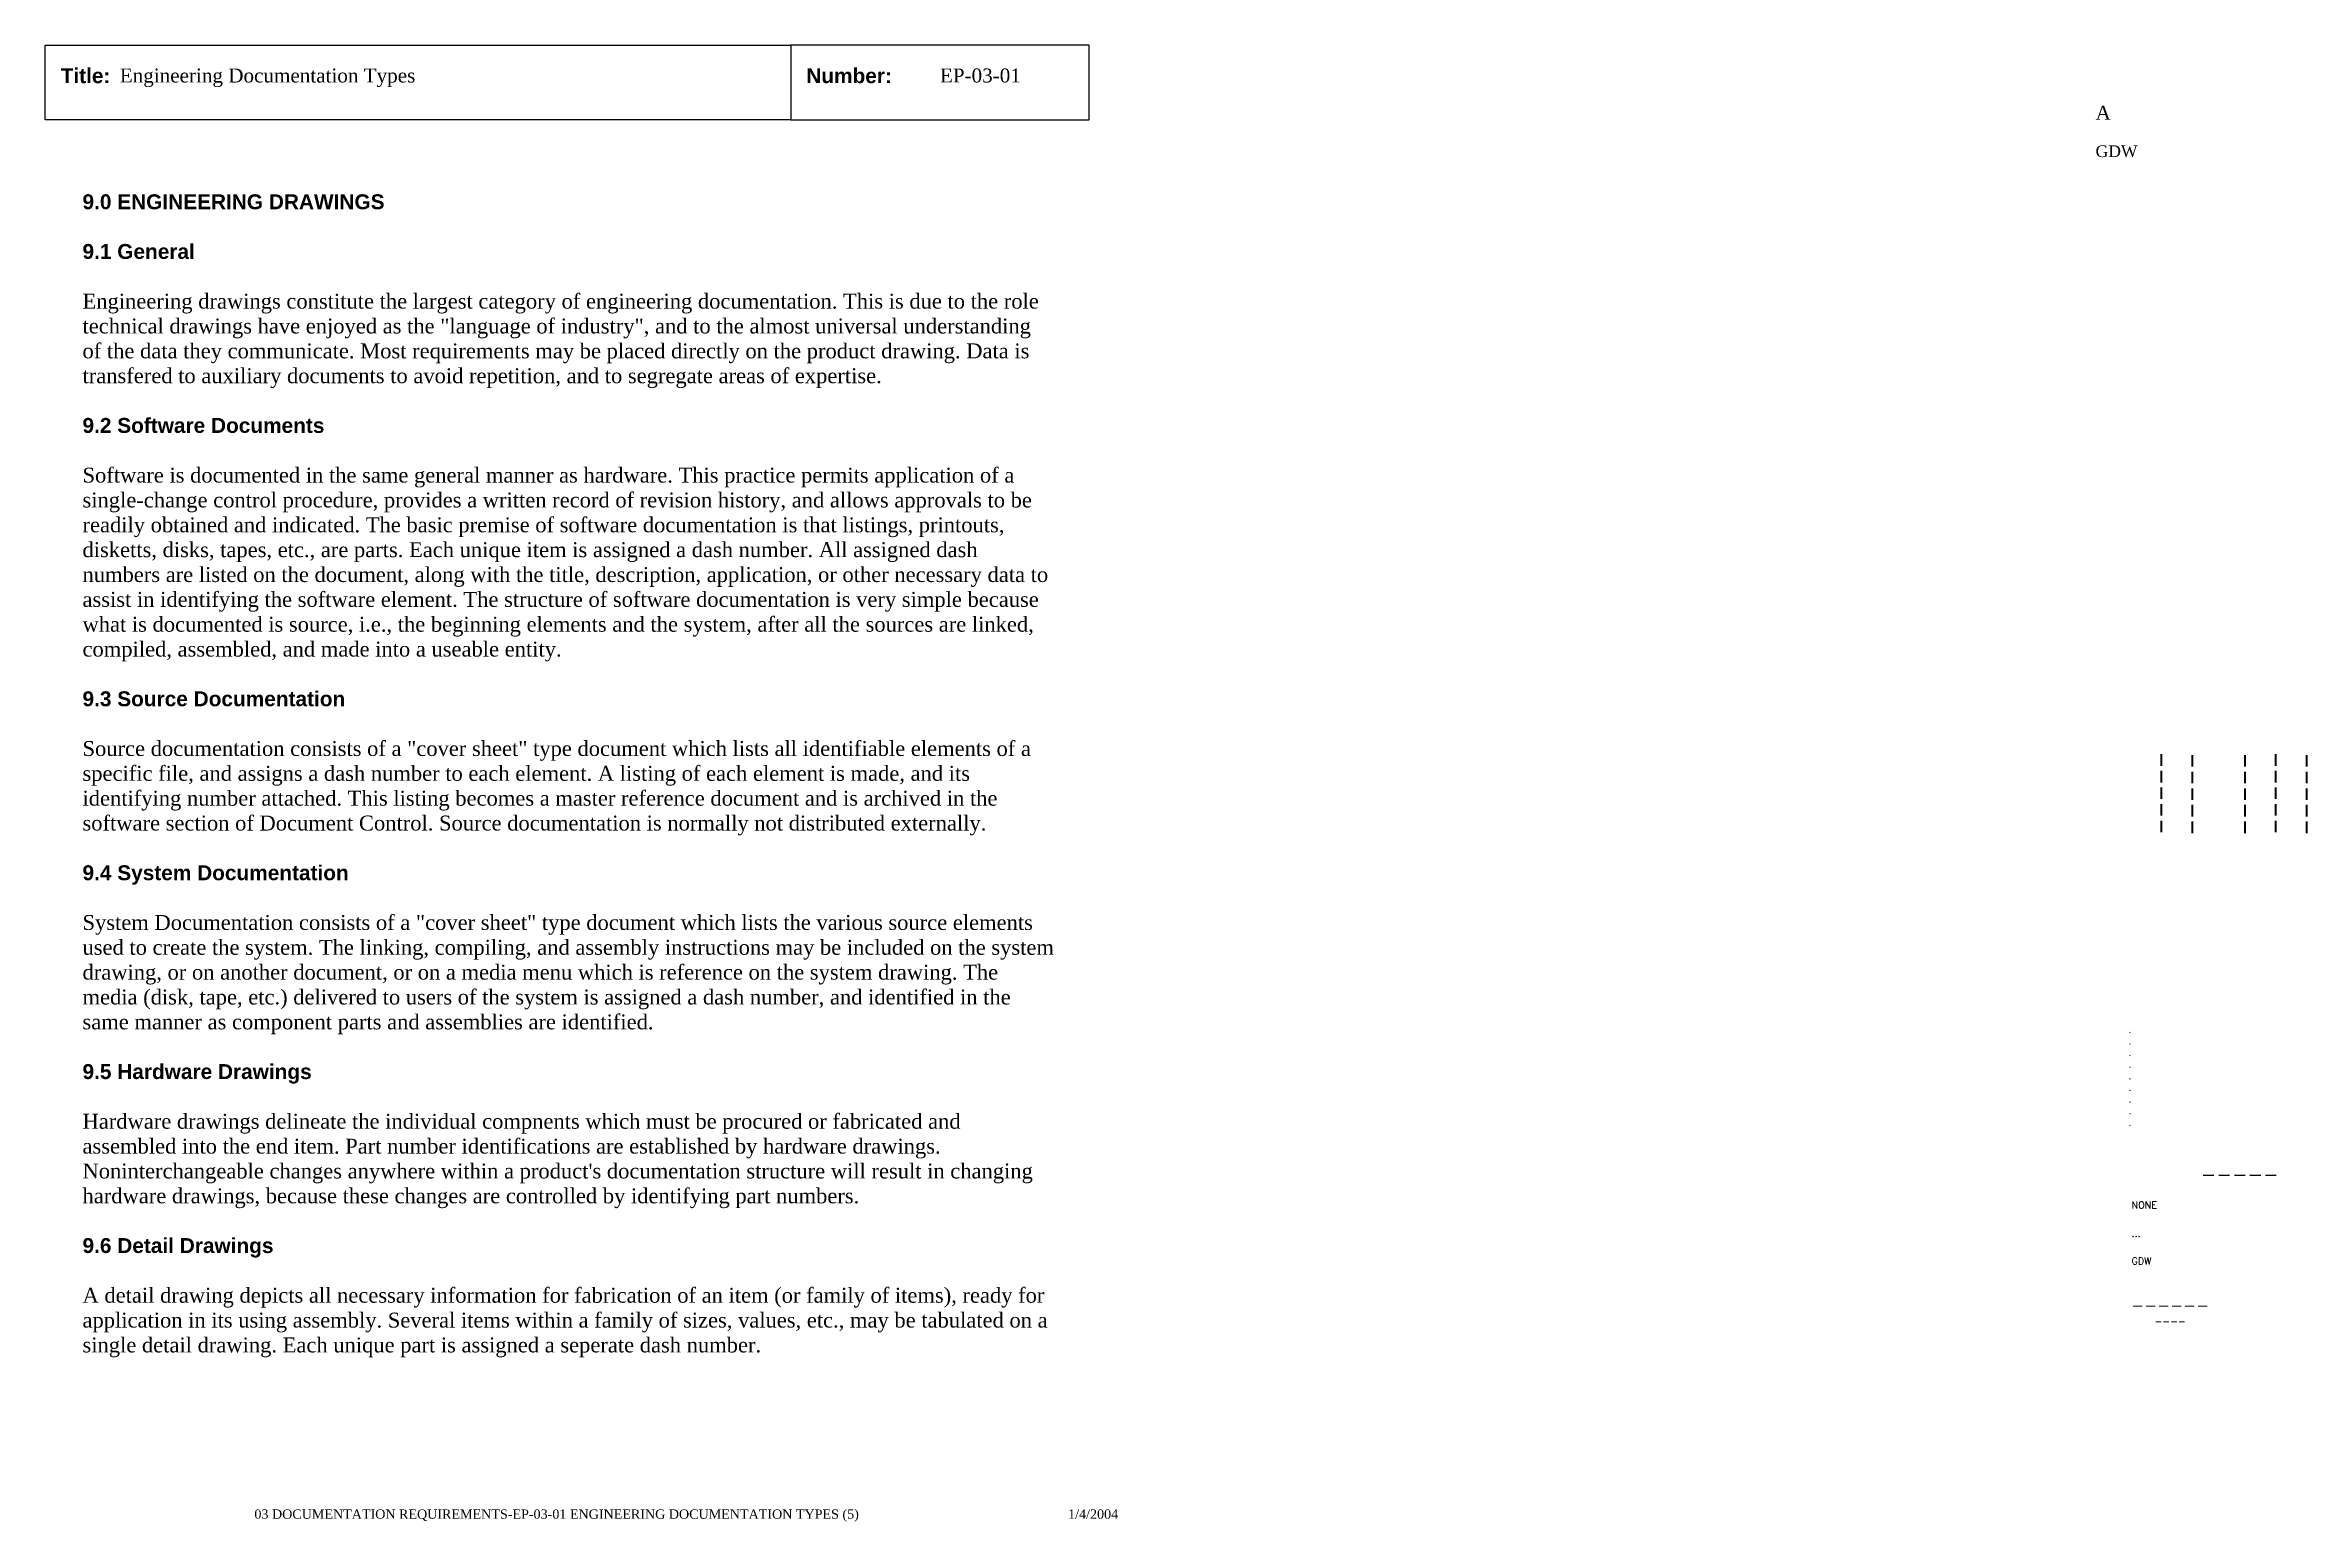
# Paper-space layout 'EP-03-01 Engineering Documentation Types (5)' of a CAD drawing. Header units: inches. Extents: x 1 to 31.3, y 0.2 to 20.
import ezdxf
from ezdxf.enums import TextEntityAlignment as Align

# ---------------------------------------------------------------- set-up
doc = ezdxf.new("R2010")
doc.units = ezdxf.units.IN
doc.header["$MEASUREMENT"] = 0
doc.layers.add('TitleBlock_Attributes', color=40, linetype='Continuous', plot=False)
doc.layers.add('TitleBlock_Atts_Print', color=1, linetype='Continuous')
doc.styles.get("Standard").update_dxf_attribs({"font": 'simplex.shx'})
doc.styles.add('style1', font='TIMES.TTF')
doc.styles.add('styleAtt', font='TIMES.TTF')
doc.styles.add('TBBIGTEXT', font='complex.shx')

# ---------------------------------------------------------------- blocks, each defined once
blk = doc.blocks.new('Test1')
at = {"layer": 'TitleBlock_Attributes', "style": 'TBBIGTEXT', "width": 0.8}
for tag, p, height in [('SideLine1', (29.492, 9.408), 0.25), ('SideLine2', (29.906, 9.396), 0.25), ('SideLine3', (30.612, 9.396), 0.25), ('SideLine4', (31.026, 9.408), 0.25), ('SideLine5', (31.44, 9.396), 0.25), ('File-Layout', (28.803, 3.641), 0.125)]:
    blk.add_attdef(tag, p, '', height=height, rotation=90, dxfattribs=at)
at = {"layer": 'TitleBlock_Attributes'}
for tag, p, height in [('REV1', (28.947, 6.754), 0.0625), ('REV2', (28.947, 6.598), 0.0625), ('REV3', (28.947, 6.442), 0.0625), ('REV4', (28.947, 6.286), 0.0625), ('REV5', (28.947, 6.13), 0.0625), ('REV6', (28.947, 5.974), 0.0625), ('REV7', (28.947, 5.818), 0.0625), ('REV8', (28.947, 5.662), 0.0625), ('REV9', (28.947, 5.506), 0.0625), ('SCALE', (28.983, 4.394), 0.0938), ('INCHARGE', (28.983, 4.016), 0.0938), ('DRW', (28.983, 3.641), 0.0938)]:
    blk.add_attdef(tag, p, '', height=height, dxfattribs=at)
at = {"layer": 'TitleBlock_Attributes', "style": 'TBBIGTEXT'}
for tag, height, p in [('PROJNUM', 0.188, (30.434, 4.761)), ('DWG_NUM', 0.156, (31.168, 4.127)), ('CUSTOMER', 0.156, (29.501, 3.017)), ('LOCATION', 0.0938, (29.501, 2.835)), ('DESC_1', 0.188, (29.501, 2.412)), ('DESC_2', 0.188, (29.501, 2.1)), ('DESC_3', 0.188, (29.501, 1.787))]:
    blk.add_attdef(tag, text='', height=height, dxfattribs=at).set_placement(p, align=Align.CENTER)
at = {"layer": 'TitleBlock_Attributes'}
blk.add_attdef('DRW_DATE', text='', height=0.0938, dxfattribs=at).set_placement((31.149, 3.648), align=Align.CENTER)

psp = doc.layouts.new('EP-03-01 Engineering Documentation Types (5)')

# ---------------------------------------------------------------- linework, layer by layer
for points in [[(1, 20), (11, 20), (11, 19), (1, 19)], [(11, 19), (15, 19), (15, 20), (11, 20)]]:
    psp.add_lwpolyline(points, close=True)

# ---------------------------------------------------------------- block references
ref = psp.add_blockref('Test1', (0, 0))
ref.add_attrib('CUSTOMER', '------', dxfattribs={"layer": 'TitleBlock_Attributes', "height": 0.1562, "style": 'TBBIGTEXT'}).set_placement((29.501, 3.017), align=Align.CENTER)
ref.add_attrib('LOCATION', '----', dxfattribs={"layer": 'TitleBlock_Attributes', "height": 0.0938, "style": 'TBBIGTEXT'}).set_placement((29.501, 2.835), align=Align.CENTER)
ref.add_attrib('DESC_1', 'Engineering Documentation Types', (2, 19.5), dxfattribs={"layer": 'TitleBlock_Atts_Print', "height": 0.1875, "style": 'styleAtt'})
ref.add_attrib('DESC_2', 'EP-03-01', (13, 19.5), dxfattribs={"layer": 'TitleBlock_Atts_Print', "height": 0.1875, "style": 'styleAtt'})
ref.add_attrib('DESC_3', 'A', (28.5, 19), dxfattribs={"layer": 'TitleBlock_Attributes', "height": 0.188, "style": 'styleAtt'})
ref.add_attrib('PROJNUM', '-----', dxfattribs={"layer": 'TitleBlock_Attributes', "height": 0.1875, "style": 'TBBIGTEXT'}).set_placement((30.434, 4.761), align=Align.CENTER)
ref.add_attrib('DWG_NUM', 'GDW', (28.5, 18.5), dxfattribs={"layer": 'TitleBlock_Attributes', "height": 0.1562, "style": 'styleAtt'})
ref.add_attrib('DRW_DATE', '1/4/2004', dxfattribs={"layer": 'TitleBlock_Atts_Print', "height": 0.125, "style": 'styleAtt'}).set_placement((15.055, 0.232), align=Align.CENTER)
ref.add_attrib('DRW', 'GDW', (28.983, 3.641), dxfattribs={"layer": 'TitleBlock_Attributes', "height": 0.0938})
ref.add_attrib('INCHARGE', '...', (28.983, 4.016), dxfattribs={"layer": 'TitleBlock_Attributes', "height": 0.0938})
ref.add_attrib('SCALE', 'NONE', (28.983, 4.394), dxfattribs={"layer": 'TitleBlock_Attributes', "height": 0.0938})
ref.add_attrib('REV1', '.', (28.947, 6.754), dxfattribs={"layer": 'TitleBlock_Attributes', "height": 0.0625})
ref.add_attrib('REV2', '.', (28.947, 6.598), dxfattribs={"layer": 'TitleBlock_Attributes', "height": 0.0625})
ref.add_attrib('REV3', '.', (28.947, 6.442), dxfattribs={"layer": 'TitleBlock_Attributes', "height": 0.0625})
ref.add_attrib('REV4', '.', (28.947, 6.286), dxfattribs={"layer": 'TitleBlock_Attributes', "height": 0.0625})
ref.add_attrib('REV5', '.', (28.947, 6.13), dxfattribs={"layer": 'TitleBlock_Attributes', "height": 0.0625})
ref.add_attrib('REV6', '.', (28.947, 5.974), dxfattribs={"layer": 'TitleBlock_Attributes', "height": 0.0625})
ref.add_attrib('REV7', '.', (28.947, 5.818), dxfattribs={"layer": 'TitleBlock_Attributes', "height": 0.0625})
ref.add_attrib('REV8', '.', (28.947, 5.662), dxfattribs={"layer": 'TitleBlock_Attributes', "height": 0.0625})
ref.add_attrib('REV9', '.', (28.947, 5.506), dxfattribs={"layer": 'TitleBlock_Attributes', "height": 0.0625})
ref.add_attrib('SideLine1', '-----', (29.492, 9.408), dxfattribs={"layer": 'TitleBlock_Attributes', "height": 0.25, "rotation": 90, "style": 'TBBIGTEXT', "width": 0.8})
ref.add_attrib('SideLine2', '-----', (29.906, 9.396), dxfattribs={"layer": 'TitleBlock_Attributes', "height": 0.25, "rotation": 90, "style": 'TBBIGTEXT', "width": 0.8})
ref.add_attrib('SideLine3', '-----', (30.612, 9.396), dxfattribs={"layer": 'TitleBlock_Attributes', "height": 0.25, "rotation": 90, "style": 'TBBIGTEXT', "width": 0.8})
ref.add_attrib('SideLine4', '-----', (31.026, 9.408), dxfattribs={"layer": 'TitleBlock_Attributes', "height": 0.25, "rotation": 90, "style": 'TBBIGTEXT', "width": 0.8})
ref.add_attrib('SideLine5', '-----', (31.44, 9.396), dxfattribs={"layer": 'TitleBlock_Attributes', "height": 0.25, "rotation": 90, "style": 'TBBIGTEXT', "width": 0.8})
ref.add_attrib('File-Layout', '03 DOCUMENTATION REQUIREMENTS-EP-03-01 ENGINEERING DOCUMENTATION TYPES (5)', dxfattribs={"layer": 'TitleBlock_Atts_Print', "height": 0.125, "style": 'styleAtt'}).set_placement((7.859, 0.232), align=Align.CENTER)

# ---------------------------------------------------------------- texts
at = {"color": 5, "char_height": 0.2, "width": 2, "attachment_point": 1, "line_spacing_factor": 1.5, "style": 'style1'}
for s, insert in [('{\\fArial|b1|i0|c0|p34;Title:}', (1.207, 19.691)), ('{\\fArial|b1|i0|c0|p34;Number:}', (11.207, 19.691))]:
    psp.add_mtext(s, dxfattribs=dict(at, insert=insert))
at = {"color": 5, "insert": (1.5, 18), "char_height": 0.2, "width": 13, "attachment_point": 1, "style": 'style1'}
psp.add_mtext('{\\fArial|b1|i0|c0|p34;9.0 ENGINEERING DRAWINGS\\P\\P9.1 General\\P\\P}Engineering drawings constitute the largest category of engineering documentation. This is due to the role technical drawings have enjoyed as the "language of industry", and to the almost universal understanding of the data they communicate. Most requirements may be placed directly on the product drawing. Data is transfered to auxiliary documents to avoid repetition, and to segregate areas of expertise.\\P\\P{\\fArial|b1|i0|c0|p34;9.2 Software Documents\\P\\P}Software is documented in the same general manner as hardware. This practice permits application of a single-change control procedure, provides a written record of revision history, and allows approvals to be readily obtained and indicated. The basic premise of software documentation is that listings, printouts, disketts, disks, tapes, etc., are parts. Each unique item is assigned a dash number. All assigned dash numbers are listed on the document, along with the title, description, application, or other necessary data to assist in identifying the software element. The structure of software documentation is very simple because what is documented is source, i.e., the beginning elements and the system, after all the sources are linked, compiled, assembled, and made into a useable entity.\\P\\P{\\fArial|b1|i0|c0|p34;9.3 Source Documentation\\P\\P}Source documentation consists of a "cover sheet" type document which lists all identifiable elements of a specific file, and assigns a dash number to each element. A listing of each element is made, and its identifying number attached. This listing becomes a master reference document and is archived in the software section of Document Control. Source documentation is normally not distributed externally.\\P\\P{\\fArial|b1|i0|c0|p34;9.4 System Documentation\\P\\P}System Documentation consists of a "cover sheet" type document which lists the various source elements used to create the system. The linking, compiling, and assembly instructions may be included on the system drawing, or on another document, or on a media menu which is reference on the system drawing. The media (disk, tape, etc.) delivered to users of the system is assigned a dash number, and identified in the same manner as component parts and assemblies are identified.\\P\\P{\\fArial|b1|i0|c0|p34;9.5 Hardware Drawings\\P\\P}Hardware drawings delineate the individual compnents which must be procured or fabricated and assembled into the end item. Part number identifications are established by hardware drawings. Noninterchangeable changes anywhere within a product\'s documentation structure will result in changing hardware drawings, because these changes are controlled by identifying part numbers.\\P\\P{\\fArial|b1|i0|c0|p34;9.6 Detail Drawings\\P\\P}A detail drawing depicts all necessary information for fabrication of an item (or family of items), ready for application in its using assembly. Several items within a family of sizes, values, etc., may be tabulated on a single detail drawing. Each unique part is assigned a seperate dash number.', dxfattribs=at)

doc.saveas('drawing.dxf')
